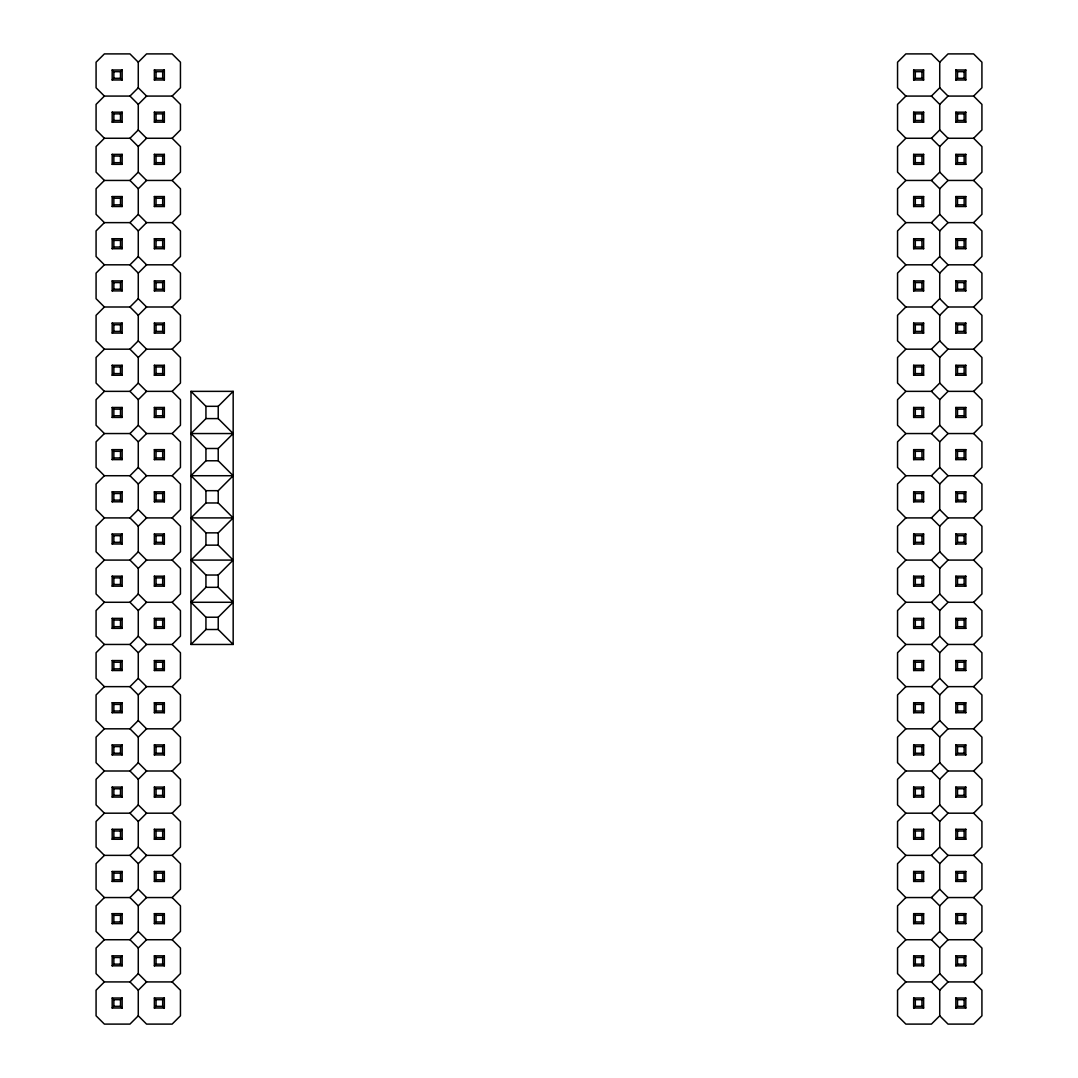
<?xml version="1.0" encoding="UTF-8"?>
<svg xmlns="http://www.w3.org/2000/svg" width="1078" height="1078" viewBox="0 0 1078 1078"><rect width="100%" height="100%" fill="white"/><g stroke="black" fill="none" stroke-linecap="round" stroke-linejoin="round"><path stroke-width="1.5" d="M112.193 79.974L113.85 78.317L120.493 78.317L122.151 79.974L112.193 79.974L112.193 70.003L122.151 70.003L122.151 79.974M112.193 70.003L113.85 71.674L120.493 71.674L122.151 70.003M138.267 172.143L146.568 180.444L172.143 180.444L180.444 172.143L180.444 146.568L172.143 138.267L146.568 138.267L138.267 129.966L138.267 104.391L129.966 96.077L104.391 96.077L96.077 104.391L96.077 129.966L104.391 138.267L129.966 138.267L138.267 146.568L138.267 172.143L129.966 180.444L104.391 180.444L96.077 172.143L96.077 146.568L104.391 138.267M138.267 62.201L146.568 53.9L172.143 53.9L180.444 62.201L180.444 87.776L172.143 96.077L146.568 96.077L138.267 87.776L138.267 62.201L129.966 53.9L104.391 53.9L96.077 62.201L96.077 87.776L104.391 96.077M129.966 96.077L138.267 87.776M112.193 122.151L113.85 120.493L113.85 113.85L112.193 112.193L112.193 122.151L122.151 122.151L122.151 112.193L112.193 112.193M113.85 113.85L120.493 113.85L122.151 112.193M154.37 79.974L156.04 78.317L162.684 78.317L164.341 79.974L154.37 79.974L154.37 70.003L164.341 70.003L164.341 79.974M154.37 70.003L156.04 71.674L162.684 71.674L164.341 70.003M138.267 104.391L146.568 96.077M129.966 138.267L138.267 129.966M112.193 164.341L113.85 162.684L120.493 162.684L122.151 164.341L112.193 164.341L112.193 154.37L122.151 154.37L122.151 164.341M112.193 154.37L113.85 156.04L120.493 156.04L122.151 154.37M154.37 122.151L156.04 120.493L162.684 120.493L164.341 122.151L154.37 122.151L154.37 112.193L164.341 112.193L164.341 122.151M162.684 120.493L162.684 113.85L164.341 112.193M104.391 180.444L96.077 188.758L96.077 214.333L104.391 222.634L129.966 222.634L138.267 230.935L138.267 256.51L146.568 264.811L172.143 264.811L180.444 273.111L180.444 298.687L172.143 307.001L146.568 307.001L138.267 298.687L138.267 273.111L129.966 264.811L104.391 264.811L96.077 256.51L96.077 230.935L104.391 222.634M138.267 146.568L146.568 138.267M172.143 138.267L180.444 129.966L180.444 104.391L172.143 96.077M112.193 206.518L113.85 204.86L120.493 204.86L122.151 206.518L112.193 206.518L112.193 196.56L122.151 196.56L122.151 206.518M112.193 196.56L113.85 198.217L120.493 198.217L122.151 196.56M154.37 164.341L156.04 162.684L162.684 162.684L164.341 164.341L154.37 164.341L154.37 154.37L164.341 154.37L164.341 164.341M162.684 162.684L162.684 156.04L164.341 154.37M129.966 222.634L138.267 214.333L138.267 188.758L146.568 180.444M112.193 248.708L113.85 247.037L113.85 240.394L112.193 238.737L122.151 238.737L122.151 248.708L112.193 248.708L112.193 238.737M113.85 240.394L120.493 240.394L122.151 238.737M154.37 206.518L156.04 204.86L162.684 204.86L164.341 206.518L154.37 206.518L154.37 196.56L164.341 196.56L164.341 206.518M154.37 196.56L156.04 198.217L162.684 198.217L164.341 196.56M104.391 264.811L96.077 273.111L96.077 298.687L104.391 307.001L129.966 307.001L138.267 298.687M138.267 230.935L146.568 222.634L172.143 222.634L180.444 214.333L180.444 188.758L172.143 180.444M129.966 264.811L138.267 256.51M112.193 290.885L113.85 289.227L120.493 289.227L122.151 290.885L112.193 290.885L112.193 280.927L122.151 280.927L122.151 290.885M112.193 280.927L113.85 282.584L120.493 282.584L122.151 280.927M154.37 248.708L156.04 247.037L162.684 247.037L164.341 248.708L164.341 238.737L154.37 238.737L154.37 248.708L164.341 248.708M154.37 238.737L156.04 240.394L162.684 240.394L164.341 238.737M104.391 307.001L96.077 315.302L96.077 340.877L104.391 349.178L129.966 349.178L138.267 357.478L138.267 383.054L129.966 391.354L104.391 391.354L96.077 399.668L96.077 425.244L104.391 433.545L129.966 433.545L138.267 441.845L138.267 467.421L146.568 475.721L172.143 475.721L180.444 467.421L180.444 441.845L172.143 433.545L146.568 433.545L138.267 441.845M138.267 273.111L146.568 264.811M172.143 264.811L180.444 256.51L180.444 230.935L172.143 222.634M112.193 333.075L113.85 331.404L120.493 331.404L122.151 333.075L112.193 333.075L112.193 323.104L122.151 323.104L122.151 333.075M112.193 323.104L113.85 324.761L120.493 324.761L122.151 323.104M154.37 290.885L156.04 289.227L162.684 289.227L164.341 290.885L154.37 290.885L154.37 280.927L164.341 280.927L164.341 290.885M154.37 280.927L156.04 282.584L162.684 282.584L164.341 280.927M104.391 349.178L96.077 357.478L96.077 383.054L104.391 391.354M129.966 349.178L138.267 340.877L138.267 315.302L146.568 307.001M112.193 375.252L113.85 373.594L120.493 373.594L122.151 375.252L112.193 375.252L112.193 365.294L122.151 365.294L122.151 375.252M120.493 373.594L120.493 366.951L122.151 365.294M154.37 333.075L156.04 331.404L162.684 331.404L164.341 333.075L154.37 333.075L154.37 323.104L164.341 323.104L164.341 333.075M154.37 323.104L156.04 324.761L162.684 324.761L164.341 323.104M138.267 357.478L146.568 349.178L172.143 349.178L180.444 357.478L180.444 383.054L172.143 391.354L146.568 391.354L138.267 383.054M172.143 349.178L180.444 340.877L180.444 315.302L172.143 307.001M112.193 417.429L113.85 415.771L120.493 415.771L122.151 417.429L112.193 417.429L112.193 407.471L122.151 407.471L122.151 417.429M120.493 415.771L120.493 409.128L122.151 407.471M154.37 375.252L156.04 373.594L162.684 373.594L164.341 375.252L154.37 375.252L154.37 365.294L164.341 365.294L164.341 375.252M154.37 365.294L156.04 366.951L162.684 366.951L164.341 365.294M104.391 433.545L96.077 441.845L96.077 467.421L104.391 475.721L129.966 475.721L138.267 467.421M129.966 433.545L138.267 425.244L138.267 399.668L146.568 391.354M112.193 459.619L113.85 457.961L120.493 457.961L122.151 459.619L112.193 459.619L112.193 449.647L122.151 449.647L122.151 459.619M112.193 449.647L113.85 451.318L120.493 451.318L122.151 449.647M154.37 417.429L156.04 415.771L162.684 415.771L164.341 417.429L164.341 407.471L154.37 407.471L154.37 417.429L164.341 417.429M162.684 415.771L162.684 409.128L164.341 407.471M104.391 475.721L96.077 484.035L96.077 509.611L104.391 517.912L129.966 517.912L138.267 509.611L138.267 484.035L129.966 475.721M172.143 433.545L180.444 425.244L180.444 399.668L172.143 391.354M112.193 501.796L113.85 500.138L113.85 493.495L112.193 491.837L112.193 501.796L122.151 501.796L122.151 491.837L112.193 491.837M122.151 501.796L120.493 500.138L120.493 493.495L122.151 491.837M154.37 459.619L156.04 457.961L156.04 451.318L154.37 449.647L164.341 449.647L164.341 459.619L154.37 459.619L154.37 449.647M164.341 459.619L162.684 457.961L162.684 451.318L164.341 449.647M104.391 517.912L96.077 526.212L96.077 551.788L104.391 560.088L129.966 560.088L138.267 568.389L138.267 593.965L146.568 602.279L172.143 602.279L180.444 610.579L180.444 636.155L172.143 644.455L146.568 644.455L138.267 636.155L138.267 610.579L146.568 602.279M138.267 484.035L146.568 475.721M205.938 502.968L205.938 490.679L190.995 475.721L205.938 460.778L205.938 448.488L190.995 433.545L205.938 418.601L218.228 418.601L233.171 433.545L218.228 448.488L218.228 460.778L233.171 475.721L218.228 490.679L218.228 502.968L233.171 517.912L218.228 532.855L205.938 532.855L190.995 517.912L205.938 502.968L218.228 502.968M218.228 418.601L218.228 406.312L233.171 391.354L190.995 391.354L190.995 644.455L233.171 644.455L233.171 391.354M112.193 543.986L113.85 542.315L113.85 535.685L112.193 534.014L122.151 534.014L122.151 543.986L112.193 543.986L112.193 534.014M113.85 535.685L120.493 535.685L122.151 534.014M154.37 501.796L156.04 500.138L156.04 493.495L154.37 491.837L164.341 491.837L164.341 501.796L154.37 501.796L154.37 491.837M156.04 493.495L162.684 493.495L164.341 491.837M104.391 560.088L96.077 568.389L96.077 593.965L104.391 602.279L129.966 602.279L138.267 610.579M129.966 560.088L138.267 551.788L138.267 526.212L146.568 517.912L172.143 517.912L180.444 509.611L180.444 484.035L172.143 475.721M112.193 586.162L113.85 584.505L120.493 584.505L122.151 586.162L112.193 586.162L112.193 576.204L122.151 576.204L122.151 586.162M112.193 576.204L113.85 577.862L120.493 577.862L122.151 576.204M154.37 543.986L156.04 542.315L156.04 535.685L154.37 534.014L164.341 534.014L164.341 543.986L154.37 543.986L154.37 534.014M156.04 535.685L162.684 535.685L164.341 534.014M104.391 602.279L96.077 610.579L96.077 636.155L104.391 644.455L129.966 644.455L138.267 636.155M138.267 568.389L146.568 560.088L172.143 560.088L180.444 568.389L180.444 593.965L172.143 602.279M129.966 602.279L138.267 593.965M172.143 560.088L180.444 551.788L180.444 526.212L172.143 517.912M112.193 628.353L113.85 626.682L113.85 620.039L112.193 618.381L112.193 628.353L122.151 628.353L122.151 618.381L112.193 618.381M113.85 620.039L120.493 620.039L122.151 618.381M154.37 586.162L156.04 584.505L156.04 577.862L154.37 576.204L164.341 576.204L164.341 586.162L154.37 586.162L154.37 576.204M156.04 577.862L162.684 577.862L164.341 576.204M104.391 644.455L96.077 652.756L96.077 678.331L104.391 686.646L129.966 686.646L138.267 678.331L138.267 652.756L129.966 644.455M205.938 587.321L205.938 575.032L190.995 560.088L205.938 545.145L218.228 545.145L233.171 560.088L218.228 575.032L218.228 587.321L233.171 602.279L218.228 617.222L205.938 617.222L190.995 602.279L205.938 587.321L218.228 587.321M112.193 670.529L113.85 668.872L113.85 662.229L112.193 660.571L112.193 670.529L122.151 670.529L122.151 660.571L112.193 660.571M113.85 662.229L120.493 662.229L122.151 660.571M154.37 628.353L156.04 626.682L156.04 620.039L154.37 618.381L164.341 618.381L164.341 628.353L154.37 628.353L154.37 618.381M156.04 620.039L162.684 620.039L164.341 618.381M104.391 686.646L96.077 694.946L96.077 720.522L104.391 728.822L129.966 728.822L138.267 737.123L138.267 762.698L129.966 770.999L104.391 770.999L96.077 762.698L96.077 737.123L104.391 728.822M138.267 652.756L146.568 644.455M112.193 712.706L113.85 711.049L113.85 704.406L112.193 702.748L112.193 712.706L122.151 712.706L122.151 702.748L112.193 702.748M113.85 704.406L120.493 704.406L122.151 702.748M154.37 670.529L156.04 668.872L156.04 662.229L154.37 660.571L154.37 670.529L164.341 670.529L164.341 660.571L154.37 660.571M164.341 670.529L162.684 668.872L162.684 662.229L164.341 660.571M138.267 694.946L146.568 686.646L172.143 686.646L180.444 694.946L180.444 720.522L172.143 728.822L146.568 728.822L138.267 720.522L138.267 694.946L129.966 686.646M190.995 644.455L205.938 629.512L218.228 629.512L233.171 644.455M129.966 728.822L138.267 720.522M172.143 686.646L180.444 678.331L180.444 652.756L172.143 644.455M112.193 754.896L113.85 753.239L113.85 746.596L112.193 744.925L122.151 744.925L122.151 754.896L112.193 754.896L112.193 744.925M113.85 746.596L120.493 746.596L122.151 744.925M154.37 712.706L156.04 711.049L156.04 704.406L154.37 702.748L164.341 702.748L164.341 712.706L154.37 712.706L154.37 702.748M156.04 704.406L162.684 704.406L164.341 702.748M104.391 770.999L96.077 779.313L96.077 804.889L104.391 813.189L129.966 813.189L138.267 821.49L138.267 847.065L146.568 855.366L172.143 855.366L180.444 863.667L180.444 889.242L172.143 897.556L146.568 897.556L138.267 889.242L138.267 863.667L129.966 855.366L104.391 855.366L96.077 847.065L96.077 821.49L104.391 813.189M138.267 737.123L146.568 728.822M112.193 797.073L113.85 795.416L113.85 788.773L112.193 787.115L122.151 787.115L122.151 797.073L112.193 797.073L112.193 787.115M122.151 797.073L120.493 795.416L120.493 788.773L122.151 787.115M154.37 754.896L156.04 753.239L162.684 753.239L164.341 754.896L154.37 754.896L154.37 744.925L164.341 744.925L164.341 754.896M154.37 744.925L156.04 746.596L162.684 746.596L164.341 744.925M129.966 813.189L138.267 804.889L138.267 779.313L146.568 770.999L172.143 770.999L180.444 762.698L180.444 737.123L172.143 728.822M112.193 839.263L113.85 837.606L113.85 830.963L112.193 829.292L112.193 839.263L122.151 839.263L122.151 829.292L112.193 829.292M113.85 830.963L120.493 830.963L122.151 829.292M154.37 797.073L156.04 795.416L162.684 795.416L164.341 797.073L154.37 797.073L154.37 787.115L164.341 787.115L164.341 797.073M154.37 787.115L156.04 788.773L162.684 788.773L164.341 787.115M104.391 855.366L96.077 863.667L96.077 889.242L104.391 897.556L129.966 897.556L138.267 905.857L138.267 931.432L129.966 939.733L104.391 939.733L96.077 948.034L96.077 973.609L104.391 981.923L129.966 981.923L138.267 973.609L138.267 948.034L146.568 939.733L172.143 939.733L180.444 948.034L180.444 973.609L172.143 981.923L146.568 981.923L138.267 973.609M138.267 821.49L146.568 813.189L172.143 813.189L180.444 804.889L180.444 779.313L172.143 770.999M129.966 855.366L138.267 847.065M112.193 881.44L113.85 879.783L113.85 873.14L112.193 871.482L112.193 881.44L122.151 881.44L122.151 871.482L112.193 871.482M113.85 873.14L120.493 873.14L122.151 871.482M154.37 839.263L156.04 837.606L156.04 830.963L154.37 829.292L164.341 829.292L164.341 839.263L154.37 839.263L154.37 829.292M156.04 830.963L162.684 830.963L164.341 829.292M913.659 79.974L915.316 78.317L915.316 71.674L913.659 70.003L923.63 70.003L923.63 79.974L913.659 79.974L913.659 70.003M915.316 71.674L921.96 71.674L923.63 70.003M104.391 897.556L96.077 905.857L96.077 931.432L104.391 939.733M138.267 863.667L146.568 855.366M905.857 96.077L897.556 87.776L897.556 62.201L905.857 53.9L931.432 53.9L939.733 62.201L939.733 87.776L931.432 96.077L905.857 96.077L897.556 104.391L897.556 129.966L905.857 138.267L931.432 138.267L939.733 146.568L939.733 172.143L931.432 180.444L905.857 180.444L897.556 172.143L897.556 146.568L905.857 138.267M939.733 62.201L948.034 53.9L973.609 53.9L981.923 62.201L981.923 87.776L973.609 96.077L948.034 96.077L939.733 104.391L939.733 129.966L931.432 138.267M129.966 897.556L138.267 889.242M172.143 855.366L180.444 847.065L180.444 821.49L172.143 813.189M112.193 923.63L113.85 921.96L120.493 921.96L122.151 923.63L112.193 923.63L112.193 913.659L122.151 913.659L122.151 923.63M112.193 913.659L113.85 915.316L120.493 915.316L122.151 913.659M154.37 881.44L156.04 879.783L162.684 879.783L164.341 881.44L154.37 881.44L154.37 871.482L164.341 871.482L164.341 881.44M154.37 871.482L156.04 873.14L162.684 873.14L164.341 871.482M913.659 122.151L915.316 120.493L921.96 120.493L923.63 122.151L923.63 112.193L913.659 112.193L913.659 122.151L923.63 122.151M913.659 112.193L915.316 113.85L921.96 113.85L923.63 112.193M955.849 79.974L957.507 78.317L964.15 78.317L965.807 79.974L955.849 79.974L955.849 70.003L965.807 70.003L965.807 79.974M964.15 78.317L964.15 71.674L965.807 70.003M138.267 905.857L146.568 897.556M112.193 965.807L113.85 964.15L120.493 964.15L122.151 965.807L112.193 965.807L112.193 955.849L122.151 955.849L122.151 965.807M112.193 955.849L113.85 957.507L120.493 957.507L122.151 955.849M154.37 923.63L156.04 921.96L156.04 915.316L154.37 913.659L164.341 913.659L164.341 923.63L154.37 923.63L154.37 913.659M164.341 923.63L162.684 921.96L162.684 915.316L164.341 913.659M913.659 164.341L915.316 162.684L915.316 156.04L913.659 154.37L923.63 154.37L923.63 164.341L913.659 164.341L913.659 154.37M915.316 156.04L921.96 156.04L923.63 154.37M955.849 122.151L957.507 120.493L964.15 120.493L965.807 122.151L955.849 122.151L955.849 112.193L965.807 112.193L965.807 122.151M955.849 112.193L957.507 113.85L964.15 113.85L965.807 112.193M104.391 981.923L96.077 990.224L96.077 1015.799L104.391 1024.1L129.966 1024.1L138.267 1015.799L138.267 990.224L129.966 981.923M905.857 180.444L897.556 188.758L897.556 214.333L905.857 222.634L931.432 222.634L939.733 214.333L939.733 188.758L931.432 180.444M939.733 146.568L948.034 138.267L973.609 138.267L981.923 146.568L981.923 172.143L973.609 180.444L948.034 180.444L939.733 172.143M172.143 939.733L180.444 931.432L180.444 905.857L172.143 897.556M973.609 138.267L981.923 129.966L981.923 104.391L973.609 96.077M112.193 1007.997L113.85 1006.326L113.85 999.683L112.193 998.026L112.193 1007.997L122.151 1007.997L122.151 998.026L112.193 998.026M113.85 999.683L120.493 999.683L122.151 998.026M154.37 965.807L156.04 964.15L162.684 964.15L164.341 965.807L164.341 955.849L154.37 955.849L154.37 965.807L164.341 965.807M154.37 955.849L156.04 957.507L162.684 957.507L164.341 955.849M913.659 206.518L915.316 204.86L921.96 204.86L923.63 206.518L923.63 196.56L913.659 196.56L913.659 206.518L923.63 206.518M913.659 196.56L915.316 198.217L921.96 198.217L923.63 196.56M955.849 164.341L957.507 162.684L964.15 162.684L965.807 164.341L955.849 164.341L955.849 154.37L965.807 154.37L965.807 164.341M955.849 154.37L957.507 156.04L964.15 156.04L965.807 154.37M138.267 990.224L146.568 981.923M905.857 222.634L897.556 230.935L897.556 256.51L905.857 264.811L931.432 264.811L939.733 256.51L939.733 230.935L931.432 222.634M939.733 188.758L948.034 180.444M154.37 1007.997L156.04 1006.326L162.684 1006.326L164.341 1007.997L164.341 998.026L154.37 998.026L154.37 1007.997L164.341 1007.997M154.37 998.026L156.04 999.683L162.684 999.683L164.341 998.026M913.659 248.708L915.316 247.037L921.96 247.037L923.63 248.708L913.659 248.708L913.659 238.737L923.63 238.737L923.63 248.708M913.659 238.737L915.316 240.394L921.96 240.394L923.63 238.737M955.849 206.518L957.507 204.86L957.507 198.217L955.849 196.56L965.807 196.56L965.807 206.518L955.849 206.518L955.849 196.56M957.507 198.217L964.15 198.217L965.807 196.56M905.857 264.811L897.556 273.111L897.556 298.687L905.857 307.001L931.432 307.001L939.733 298.687L939.733 273.111L931.432 264.811M939.733 230.935L948.034 222.634L973.609 222.634L981.923 230.935L981.923 256.51L973.609 264.811L948.034 264.811L939.733 256.51M973.609 222.634L981.923 214.333L981.923 188.758L973.609 180.444M913.659 290.885L915.316 289.227L915.316 282.584L913.659 280.927L923.63 280.927L923.63 290.885L913.659 290.885L913.659 280.927M915.316 282.584L921.96 282.584L923.63 280.927M955.849 248.708L957.507 247.037L957.507 240.394L955.849 238.737L965.807 238.737L965.807 248.708L955.849 248.708L955.849 238.737M957.507 240.394L964.15 240.394L965.807 238.737M905.857 307.001L897.556 315.302L897.556 340.877L905.857 349.178L931.432 349.178L939.733 340.877L939.733 315.302L931.432 307.001M939.733 273.111L948.034 264.811M913.659 333.075L915.316 331.404L915.316 324.761L913.659 323.104L923.63 323.104L923.63 333.075L913.659 333.075L913.659 323.104M915.316 324.761L921.96 324.761L923.63 323.104M955.849 290.885L957.507 289.227L964.15 289.227L965.807 290.885L955.849 290.885L955.849 280.927L965.807 280.927L965.807 290.885M955.849 280.927L957.507 282.584L964.15 282.584L965.807 280.927M905.857 349.178L897.556 357.478L897.556 383.054L905.857 391.354L931.432 391.354L939.733 399.668L939.733 425.244L931.432 433.545L905.857 433.545L897.556 425.244L897.556 399.668L905.857 391.354M939.733 315.302L948.034 307.001L973.609 307.001L981.923 298.687L981.923 273.111L973.609 264.811M913.659 375.252L915.316 373.594L915.316 366.951L913.659 365.294L923.63 365.294L923.63 375.252L913.659 375.252L913.659 365.294M915.316 366.951L921.96 366.951L923.63 365.294M955.849 333.075L957.507 331.404L957.507 324.761L955.849 323.104L965.807 323.104L965.807 333.075L955.849 333.075L955.849 323.104M957.507 324.761L964.15 324.761L965.807 323.104M948.034 391.354L939.733 383.054L939.733 357.478L948.034 349.178L973.609 349.178L981.923 357.478L981.923 383.054L973.609 391.354L948.034 391.354L939.733 399.668M931.432 391.354L939.733 383.054M973.609 349.178L981.923 340.877L981.923 315.302L973.609 307.001M913.659 417.429L915.316 415.771L921.96 415.771L923.63 417.429L913.659 417.429L913.659 407.471L923.63 407.471L923.63 417.429M913.659 407.471L915.316 409.128L921.96 409.128L923.63 407.471M955.849 375.252L957.507 373.594L964.15 373.594L965.807 375.252L955.849 375.252L955.849 365.294L965.807 365.294L965.807 375.252M955.849 365.294L957.507 366.951L964.15 366.951L965.807 365.294M905.857 433.545L897.556 441.845L897.556 467.421L905.857 475.721L931.432 475.721L939.733 467.421L939.733 441.845L948.034 433.545L973.609 433.545L981.923 441.845L981.923 467.421L973.609 475.721L948.034 475.721L939.733 484.035L939.733 509.611L948.034 517.912L973.609 517.912L981.923 509.611L981.923 484.035L973.609 475.721M913.659 459.619L915.316 457.961L921.96 457.961L923.63 459.619L913.659 459.619L913.659 449.647L923.63 449.647L923.63 459.619M921.96 457.961L921.96 451.318L923.63 449.647M955.849 417.429L957.507 415.771L964.15 415.771L965.807 417.429L965.807 407.471L955.849 407.471L955.849 417.429L965.807 417.429M955.849 407.471L957.507 409.128L964.15 409.128L965.807 407.471M905.857 475.721L897.556 484.035L897.556 509.611L905.857 517.912L931.432 517.912L939.733 509.611M973.609 433.545L981.923 425.244L981.923 399.668L973.609 391.354M913.659 501.796L915.316 500.138L921.96 500.138L923.63 501.796L913.659 501.796L913.659 491.837L923.63 491.837L923.63 501.796M921.96 500.138L921.96 493.495L923.63 491.837M955.849 459.619L957.507 457.961L957.507 451.318L955.849 449.647L965.807 449.647L965.807 459.619L955.849 459.619L955.849 449.647M965.807 459.619L964.15 457.961L964.15 451.318L965.807 449.647M905.857 517.912L897.556 526.212L897.556 551.788L905.857 560.088L931.432 560.088L939.733 568.389L939.733 593.965L948.034 602.279L973.609 602.279L981.923 610.579L981.923 636.155L973.609 644.455L948.034 644.455L939.733 636.155L939.733 610.579L948.034 602.279M913.659 543.986L915.316 542.315L921.96 542.315L923.63 543.986L923.63 534.014L913.659 534.014L913.659 543.986L923.63 543.986M913.659 534.014L915.316 535.685L921.96 535.685L923.63 534.014M955.849 501.796L957.507 500.138L957.507 493.495L955.849 491.837L955.849 501.796L965.807 501.796L965.807 491.837L955.849 491.837M965.807 501.796L964.15 500.138L964.15 493.495L965.807 491.837M905.857 560.088L897.556 568.389L897.556 593.965L905.857 602.279L931.432 602.279L939.733 593.965M931.432 560.088L939.733 551.788L939.733 526.212L948.034 517.912M913.659 586.162L915.316 584.505L915.316 577.862L913.659 576.204L923.63 576.204L923.63 586.162L913.659 586.162L913.659 576.204M915.316 577.862L921.96 577.862L923.63 576.204M955.849 543.986L957.507 542.315L957.507 535.685L955.849 534.014L955.849 543.986L965.807 543.986L965.807 534.014L955.849 534.014M965.807 543.986L964.15 542.315L964.15 535.685L965.807 534.014M905.857 602.279L897.556 610.579L897.556 636.155L905.857 644.455L931.432 644.455L939.733 636.155M939.733 568.389L948.034 560.088L973.609 560.088L981.923 551.788L981.923 526.212L973.609 517.912M913.659 628.353L915.316 626.682L915.316 620.039L913.659 618.381L923.63 618.381L923.63 628.353L913.659 628.353L913.659 618.381M915.316 620.039L921.96 620.039L923.63 618.381M955.849 586.162L957.507 584.505L957.507 577.862L955.849 576.204L965.807 576.204L965.807 586.162L955.849 586.162L955.849 576.204M957.507 577.862L964.15 577.862L965.807 576.204M905.857 644.455L897.556 652.756L897.556 678.331L905.857 686.646L931.432 686.646L939.733 694.946L939.733 720.522L931.432 728.822L905.857 728.822L897.556 737.123L897.556 762.698L905.857 770.999L931.432 770.999L939.733 762.698L939.733 737.123L948.034 728.822L973.609 728.822L981.923 720.522L981.923 694.946L973.609 686.646L948.034 686.646L939.733 678.331L939.733 652.756L931.432 644.455M973.609 602.279L981.923 593.965L981.923 568.389L973.609 560.088M913.659 670.529L915.316 668.872L915.316 662.229L913.659 660.571L923.63 660.571L923.63 670.529L913.659 670.529L913.659 660.571M915.316 662.229L921.96 662.229L923.63 660.571M955.849 628.353L957.507 626.682L964.15 626.682L965.807 628.353L965.807 618.381L955.849 618.381L955.849 628.353L965.807 628.353M955.849 618.381L957.507 620.039L964.15 620.039L965.807 618.381M905.857 686.646L897.556 694.946L897.556 720.522L905.857 728.822M939.733 652.756L948.034 644.455M931.432 686.646L939.733 678.331M913.659 712.706L915.316 711.049L915.316 704.406L913.659 702.748L923.63 702.748L923.63 712.706L913.659 712.706L913.659 702.748M915.316 704.406L921.96 704.406L923.63 702.748M955.849 670.529L957.507 668.872L964.15 668.872L965.807 670.529L965.807 660.571L955.849 660.571L955.849 670.529L965.807 670.529M955.849 660.571L957.507 662.229L964.15 662.229L965.807 660.571M939.733 694.946L948.034 686.646M973.609 686.646L981.923 678.331L981.923 652.756L973.609 644.455M913.659 754.896L915.316 753.239L915.316 746.596L913.659 744.925L923.63 744.925L923.63 754.896L913.659 754.896L913.659 744.925M923.63 754.896L921.96 753.239L921.96 746.596L923.63 744.925M955.849 712.706L957.507 711.049L964.15 711.049L965.807 712.706L955.849 712.706L955.849 702.748L965.807 702.748L965.807 712.706M964.15 711.049L964.15 704.406L965.807 702.748M905.857 770.999L897.556 779.313L897.556 804.889L905.857 813.189L931.432 813.189L939.733 821.49L939.733 847.065L948.034 855.366L973.609 855.366L981.923 863.667L981.923 889.242L973.609 897.556L948.034 897.556L939.733 889.242L939.733 863.667L931.432 855.366L905.857 855.366L897.556 863.667L897.556 889.242L905.857 897.556L931.432 897.556L939.733 905.857L939.733 931.432L948.034 939.733L973.609 939.733L981.923 948.034L981.923 973.609L973.609 981.923L948.034 981.923L939.733 973.609L939.733 948.034L948.034 939.733M913.659 797.073L915.316 795.416L921.96 795.416L923.63 797.073L923.63 787.115L913.659 787.115L913.659 797.073L923.63 797.073M913.659 787.115L915.316 788.773L921.96 788.773L923.63 787.115M955.849 754.896L957.507 753.239L957.507 746.596L955.849 744.925L965.807 744.925L965.807 754.896L955.849 754.896L955.849 744.925M965.807 754.896L964.15 753.239L964.15 746.596L965.807 744.925M905.857 813.189L897.556 821.49L897.556 847.065L905.857 855.366M931.432 813.189L939.733 804.889L939.733 779.313L948.034 770.999L973.609 770.999L981.923 762.698L981.923 737.123L973.609 728.822M913.659 839.263L915.316 837.606L915.316 830.963L913.659 829.292L923.63 829.292L923.63 839.263L913.659 839.263L913.659 829.292M915.316 830.963L921.96 830.963L923.63 829.292M955.849 797.073L957.507 795.416L957.507 788.773L955.849 787.115L965.807 787.115L965.807 797.073L955.849 797.073L955.849 787.115M957.507 788.773L964.15 788.773L965.807 787.115M939.733 821.49L948.034 813.189L973.609 813.189L981.923 804.889L981.923 779.313L973.609 770.999M931.432 855.366L939.733 847.065M913.659 881.44L915.316 879.783L921.96 879.783L923.63 881.44L923.63 871.482L913.659 871.482L913.659 881.44L923.63 881.44M913.659 871.482L915.316 873.14L921.96 873.14L923.63 871.482M955.849 839.263L957.507 837.606L964.15 837.606L965.807 839.263L955.849 839.263L955.849 829.292L965.807 829.292L965.807 839.263M955.849 829.292L957.507 830.963L964.15 830.963L965.807 829.292M905.857 897.556L897.556 905.857L897.556 931.432L905.857 939.733L931.432 939.733L939.733 948.034M939.733 863.667L948.034 855.366M931.432 897.556L939.733 889.242M973.609 855.366L981.923 847.065L981.923 821.49L973.609 813.189M913.659 923.63L915.316 921.96L921.96 921.96L923.63 923.63L923.63 913.659L913.659 913.659L913.659 923.63L923.63 923.63M913.659 913.659L915.316 915.316L921.96 915.316L923.63 913.659M955.849 881.44L957.507 879.783L957.507 873.14L955.849 871.482L965.807 871.482L965.807 881.44L955.849 881.44L955.849 871.482M957.507 873.14L964.15 873.14L965.807 871.482M905.857 939.733L897.556 948.034L897.556 973.609L905.857 981.923L931.432 981.923L939.733 973.609M939.733 905.857L948.034 897.556M931.432 939.733L939.733 931.432M913.659 965.807L915.316 964.15L921.96 964.15L923.63 965.807L923.63 955.849L913.659 955.849L913.659 965.807L923.63 965.807M913.659 955.849L915.316 957.507L921.96 957.507L923.63 955.849M955.849 923.63L957.507 921.96L957.507 915.316L955.849 913.659L965.807 913.659L965.807 923.63L955.849 923.63L955.849 913.659M965.807 923.63L964.15 921.96L964.15 915.316L965.807 913.659M905.857 981.923L897.556 990.224L897.556 1015.799L905.857 1024.1L931.432 1024.1L939.733 1015.799L939.733 990.224L931.432 981.923M973.609 939.733L981.923 931.432L981.923 905.857L973.609 897.556M913.659 1007.997L915.316 1006.326L921.96 1006.326L923.63 1007.997L923.63 998.026L913.659 998.026L913.659 1007.997L923.63 1007.997M913.659 998.026L915.316 999.683L921.96 999.683L923.63 998.026M955.849 965.807L957.507 964.15L957.507 957.507L955.849 955.849L965.807 955.849L965.807 965.807L955.849 965.807L955.849 955.849M965.807 965.807L964.15 964.15L964.15 957.507L965.807 955.849M939.733 990.224L948.034 981.923M955.849 1007.997L957.507 1006.326L957.507 999.683L955.849 998.026L965.807 998.026L965.807 1007.997L955.849 1007.997L955.849 998.026M965.807 1007.997L964.15 1006.326L964.15 999.683L965.807 998.026M955.849 70.003L957.507 71.674L964.15 71.674M915.316 78.317L921.96 78.317L923.63 79.974M154.37 112.193L156.04 113.85L162.684 113.85M113.85 120.493L120.493 120.493L122.151 122.151M154.37 154.37L156.04 156.04L162.684 156.04M915.316 162.684L921.96 162.684L923.63 164.341M957.507 204.86L964.15 204.86L965.807 206.518M113.85 247.037L120.493 247.037L122.151 248.708M957.507 247.037L964.15 247.037L965.807 248.708M915.316 289.227L921.96 289.227L923.63 290.885M915.316 331.404L921.96 331.404L923.63 333.075M957.507 331.404L964.15 331.404L965.807 333.075M112.193 365.294L113.85 366.951L120.493 366.951M915.316 373.594L921.96 373.594L923.63 375.252M190.995 391.354L205.938 406.312L218.228 406.312M112.193 407.471L113.85 409.128L120.493 409.128M154.37 407.471L156.04 409.128L162.684 409.128M190.995 433.545L233.171 433.545M205.938 448.488L218.228 448.488M156.04 451.318L162.684 451.318M913.659 449.647L915.316 451.318L921.96 451.318M957.507 451.318L964.15 451.318M156.04 457.961L162.684 457.961M957.507 457.961L964.15 457.961M205.938 460.778L218.228 460.778M190.995 475.721L233.171 475.721M205.938 490.679L218.228 490.679M113.85 493.495L120.493 493.495M913.659 491.837L915.316 493.495L921.96 493.495M957.507 493.495L964.15 493.495M113.85 500.138L120.493 500.138M156.04 500.138L162.684 500.138L164.341 501.796M957.507 500.138L964.15 500.138M190.995 517.912L233.171 517.912M957.507 535.685L964.15 535.685M113.85 542.315L120.493 542.315L122.151 543.986M156.04 542.315L162.684 542.315L164.341 543.986M957.507 542.315L964.15 542.315M190.995 560.088L233.171 560.088M205.938 575.032L218.228 575.032M156.04 584.505L162.684 584.505L164.341 586.162M915.316 584.505L921.96 584.505L923.63 586.162M957.507 584.505L964.15 584.505L965.807 586.162M190.995 602.279L233.171 602.279M113.85 626.682L120.493 626.682L122.151 628.353M156.04 626.682L162.684 626.682L164.341 628.353M915.316 626.682L921.96 626.682L923.63 628.353M156.04 662.229L162.684 662.229M113.85 668.872L120.493 668.872L122.151 670.529M156.04 668.872L162.684 668.872M915.316 668.872L921.96 668.872L923.63 670.529M955.849 702.748L957.507 704.406L964.15 704.406M113.85 711.049L120.493 711.049L122.151 712.706M156.04 711.049L162.684 711.049L164.341 712.706M915.316 711.049L921.96 711.049L923.63 712.706M915.316 746.596L921.96 746.596M957.507 746.596L964.15 746.596M113.85 753.239L120.493 753.239L122.151 754.896M915.316 753.239L921.96 753.239M957.507 753.239L964.15 753.239M113.85 788.773L120.493 788.773M113.85 795.416L120.493 795.416M957.507 795.416L964.15 795.416L965.807 797.073M113.85 837.606L120.493 837.606L122.151 839.263M156.04 837.606L162.684 837.606L164.341 839.263M915.316 837.606L921.96 837.606L923.63 839.263M113.85 879.783L120.493 879.783L122.151 881.44M957.507 879.783L964.15 879.783L965.807 881.44M156.04 915.316L162.684 915.316M957.507 915.316L964.15 915.316M156.04 921.96L162.684 921.96M957.507 921.96L964.15 921.96M957.507 957.507L964.15 957.507M957.507 964.15L964.15 964.15M957.507 999.683L964.15 999.683M113.85 1006.326L120.493 1006.326L122.151 1007.997M957.507 1006.326L964.15 1006.326M939.733 87.776L948.034 96.077M931.432 96.077L939.733 104.391M939.733 129.966L948.034 138.267M939.733 214.333L948.034 222.634M939.733 298.687L948.034 307.001M939.733 340.877L948.034 349.178M931.432 349.178L939.733 357.478M939.733 425.244L948.034 433.545M931.432 433.545L939.733 441.845M939.733 467.421L948.034 475.721M931.432 475.721L939.733 484.035M931.432 517.912L939.733 526.212M939.733 551.788L948.034 560.088M931.432 602.279L939.733 610.579M939.733 720.522L948.034 728.822M931.432 728.822L939.733 737.123M939.733 762.698L948.034 770.999M931.432 770.999L939.733 779.313M939.733 804.889L948.034 813.189M973.609 981.923L981.923 990.224L981.923 1015.799L973.609 1024.1L948.034 1024.1L939.733 1015.799M129.966 180.444L138.267 188.758M138.267 214.333L146.568 222.634M129.966 307.001L138.267 315.302M138.267 340.877L146.568 349.178M129.966 391.354L138.267 399.668M138.267 425.244L146.568 433.545M138.267 509.611L146.568 517.912M129.966 517.912L138.267 526.212M138.267 551.788L146.568 560.088M138.267 678.331L146.568 686.646M138.267 762.698L146.568 770.999M129.966 770.999L138.267 779.313M138.267 804.889L146.568 813.189M138.267 931.432L146.568 939.733M129.966 939.733L138.267 948.034M172.143 981.923L180.444 990.224L180.444 1015.799L172.143 1024.1L146.568 1024.1L138.267 1015.799M964.15 113.85L964.15 120.493M964.15 156.04L964.15 162.684M964.15 198.217L964.15 204.86M964.15 240.394L964.15 247.037M964.15 282.584L964.15 289.227M964.15 324.761L964.15 331.404M964.15 366.951L964.15 373.594M964.15 409.128L964.15 415.771M964.15 577.862L964.15 584.505M964.15 620.039L964.15 626.682M964.15 662.229L964.15 668.872M964.15 788.773L964.15 795.416M964.15 830.963L964.15 837.606M964.15 873.14L964.15 879.783M957.507 71.674L957.507 78.317M957.507 113.85L957.507 120.493M957.507 156.04L957.507 162.684M957.507 282.584L957.507 289.227M957.507 366.951L957.507 373.594M957.507 409.128L957.507 415.771M957.507 620.039L957.507 626.682M957.507 662.229L957.507 668.872M957.507 704.406L957.507 711.049M957.507 830.963L957.507 837.606M921.96 71.674L921.96 78.317M921.96 113.85L921.96 120.493M921.96 156.04L921.96 162.684M921.96 198.217L921.96 204.86M921.96 240.394L921.96 247.037M921.96 282.584L921.96 289.227M921.96 324.761L921.96 331.404M921.96 366.951L921.96 373.594M921.96 409.128L921.96 415.771M921.96 535.685L921.96 542.315M921.96 577.862L921.96 584.505M921.96 620.039L921.96 626.682M921.96 662.229L921.96 668.872M921.96 704.406L921.96 711.049M921.96 788.773L921.96 795.416M921.96 830.963L921.96 837.606M921.96 873.14L921.96 879.783M921.96 915.316L921.96 921.96M921.96 957.507L921.96 964.15M921.96 999.683L921.96 1006.326M915.316 113.85L915.316 120.493M915.316 198.217L915.316 204.86M915.316 240.394L915.316 247.037M915.316 409.128L915.316 415.771M915.316 451.318L915.316 457.961M915.316 493.495L915.316 500.138M915.316 535.685L915.316 542.315M915.316 788.773L915.316 795.416M915.316 873.14L915.316 879.783M915.316 915.316L915.316 921.96M915.316 957.507L915.316 964.15M915.316 999.683L915.316 1006.326M218.228 532.855L218.228 545.145M218.228 617.222L218.228 629.512M205.938 406.312L205.938 418.601M205.938 532.855L205.938 545.145M205.938 617.222L205.938 629.512M162.684 71.674L162.684 78.317M162.684 198.217L162.684 204.86M162.684 240.394L162.684 247.037M162.684 282.584L162.684 289.227M162.684 324.761L162.684 331.404M162.684 366.951L162.684 373.594M162.684 493.495L162.684 500.138M162.684 535.685L162.684 542.315M162.684 577.862L162.684 584.505M162.684 620.039L162.684 626.682M162.684 704.406L162.684 711.049M162.684 746.596L162.684 753.239M162.684 788.773L162.684 795.416M162.684 830.963L162.684 837.606M162.684 873.14L162.684 879.783M162.684 957.507L162.684 964.15M162.684 999.683L162.684 1006.326M156.04 71.674L156.04 78.317M156.04 113.85L156.04 120.493M156.04 156.04L156.04 162.684M156.04 198.217L156.04 204.86M156.04 240.394L156.04 247.037M156.04 282.584L156.04 289.227M156.04 324.761L156.04 331.404M156.04 366.951L156.04 373.594M156.04 409.128L156.04 415.771M156.04 746.596L156.04 753.239M156.04 788.773L156.04 795.416M156.04 873.14L156.04 879.783M156.04 957.507L156.04 964.15M156.04 999.683L156.04 1006.326M120.493 71.674L120.493 78.317M120.493 113.85L120.493 120.493M120.493 156.04L120.493 162.684M120.493 198.217L120.493 204.86M120.493 240.394L120.493 247.037M120.493 282.584L120.493 289.227M120.493 324.761L120.493 331.404M120.493 451.318L120.493 457.961M120.493 535.685L120.493 542.315M120.493 577.862L120.493 584.505M120.493 620.039L120.493 626.682M120.493 662.229L120.493 668.872M120.493 704.406L120.493 711.049M120.493 746.596L120.493 753.239M120.493 830.963L120.493 837.606M120.493 873.14L120.493 879.783M120.493 915.316L120.493 921.96M120.493 957.507L120.493 964.15M120.493 999.683L120.493 1006.326M113.85 71.674L113.85 78.317M113.85 156.04L113.85 162.684M113.85 198.217L113.85 204.86M113.85 282.584L113.85 289.227M113.85 324.761L113.85 331.404M113.85 366.951L113.85 373.594M113.85 409.128L113.85 415.771M113.85 451.318L113.85 457.961M113.85 577.862L113.85 584.505M113.85 915.316L113.85 921.96M113.85 957.507L113.85 964.15"/></g></svg>
